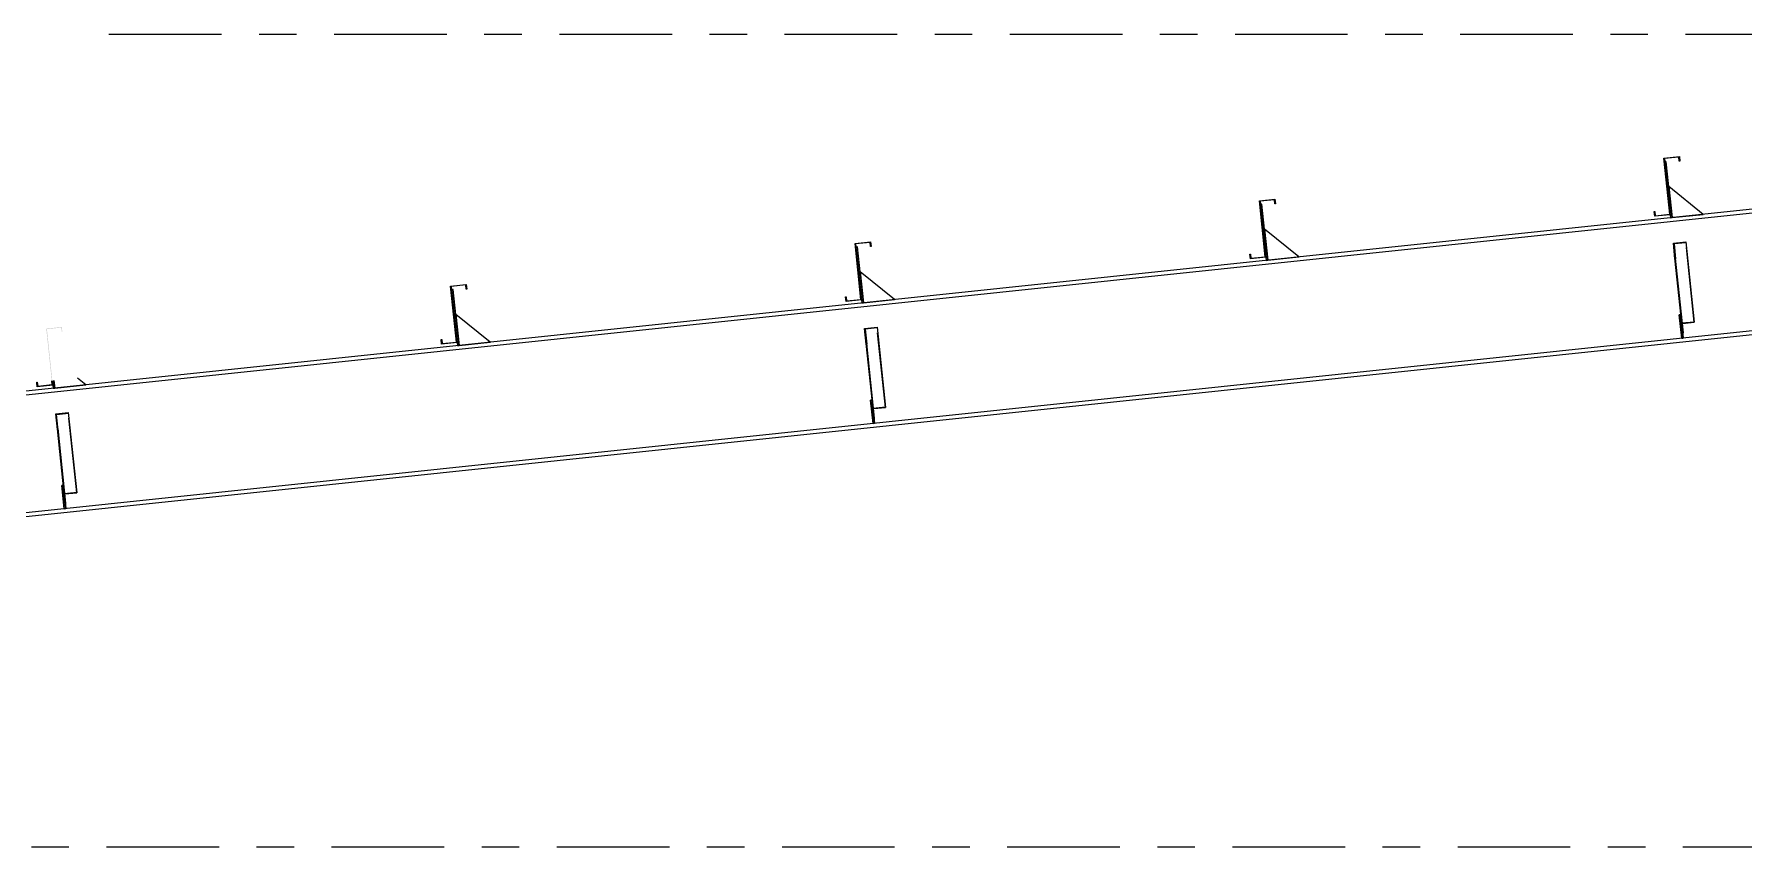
# Model space of a CAD drawing. Header units: millimetres. Extents: x -49 to 773, y -69 to 505.
# Drawn here: x 132.08 to 177.62, y 264.12 to 285.79 of the extents above; entities that cross this region are included whole.
import ezdxf

# ---------------------------------------------------------------- set-up
doc = ezdxf.new("R2010")
doc.units = ezdxf.units.MM
for name, pattern in [('XKITLINE00', [0]), ('XKITLINE02', [4, 2, -2]), ('XKITLINE03', [6, 3, -1, 1, -1])]:
    doc.linetypes.add(name, pattern=pattern)
doc.layers.add('Part', color=2, linetype='Continuous', lineweight=0)
doc.layers.add('S-grid', color=1, linetype='Continuous', lineweight=0)

# ---------------------------------------------------------------- blocks, each defined once
blk = doc.blocks.new('*A122')
at = {"layer": 'Part'}
blk.add_hatch(color=3, dxfattribs=at).paths.add_polyline_path([(132.651, 275.669), (132.983, 275.704), (132.985, 275.683), (132.67, 275.65), (132.712, 275.251), (132.696, 275.249)], flags=17)
blk = doc.blocks.new('*A123')
at = {"layer": 'Part'}
blk.add_hatch(color=3, dxfattribs=at).paths.add_polyline_path([(153.944, 280.21), (154.359, 280.254), (154.372, 280.13), (154.357, 280.128), (154.345, 280.237), (153.961, 280.197), (154.118, 278.704), (153.704, 278.66), (153.691, 278.784), (153.706, 278.786), (153.717, 278.676), (154.102, 278.717)], flags=17)
blk = doc.blocks.new('*A124')
at = {"layer": 'Part'}
blk.add_hatch(color=3, dxfattribs=at).paths.add_polyline_path([(153.944, 280.21), (154.359, 280.254), (154.372, 280.13), (154.357, 280.128), (154.345, 280.237), (153.961, 280.197), (154.118, 278.704), (153.704, 278.66), (153.691, 278.784), (153.706, 278.786), (153.717, 278.676), (154.102, 278.717)], flags=17)
blk = doc.blocks.new('*A125')
at = {"layer": 'Part'}
blk.add_hatch(color=3, dxfattribs=at).paths.add_polyline_path([(164.718, 281.347), (165.132, 281.39), (165.145, 281.266), (165.13, 281.264), (165.119, 281.374), (164.734, 281.333), (164.892, 279.84), (164.477, 279.796), (164.464, 279.92), (164.479, 279.922), (164.491, 279.813), (164.875, 279.853)], flags=17)
blk = doc.blocks.new('*A126')
at = {"layer": 'Part'}
blk.add_hatch(color=3, dxfattribs=at).paths.add_polyline_path([(164.718, 281.347), (165.132, 281.39), (165.145, 281.266), (165.13, 281.264), (165.119, 281.374), (164.734, 281.333), (164.892, 279.84), (164.477, 279.796), (164.464, 279.92), (164.479, 279.922), (164.491, 279.813), (164.875, 279.853)], flags=17)
blk = doc.blocks.new('*A127')
at = {"layer": 'Part'}
blk.add_hatch(color=3, dxfattribs=at).paths.add_polyline_path([(154.199, 277.941), (154.53, 277.976), (154.532, 277.955), (154.217, 277.922), (154.259, 277.523), (154.243, 277.522)], flags=17)
blk = doc.blocks.new('*A159')
at = {"layer": 'Part'}
blk.add_hatch(color=3, dxfattribs=at).paths.add_polyline_path([(132.397, 277.938), (132.811, 277.981), (132.825, 277.857), (132.81, 277.855), (132.798, 277.965), (132.414, 277.924), (132.571, 276.431), (132.157, 276.387), (132.144, 276.511), (132.159, 276.513), (132.17, 276.404), (132.555, 276.444)], flags=17)
blk = doc.blocks.new('*A160')
at = {"layer": 'Part'}
blk.add_hatch(color=3, dxfattribs=at).paths.add_polyline_path([(132.397, 277.938), (132.811, 277.981), (132.825, 277.857), (132.81, 277.855), (132.798, 277.965), (132.414, 277.924), (132.571, 276.431), (132.157, 276.387), (132.144, 276.511), (132.159, 276.513), (132.17, 276.404), (132.555, 276.444)], flags=17)
blk = doc.blocks.new('*A161')
at = {"layer": 'Part'}
blk.add_hatch(color=3, dxfattribs=at).paths.add_polyline_path([(143.171, 279.074), (143.585, 279.118), (143.598, 278.993), (143.583, 278.992), (143.572, 279.101), (143.187, 279.061), (143.345, 277.567), (142.93, 277.523), (142.917, 277.648), (142.932, 277.649), (142.944, 277.54), (143.328, 277.581)], flags=17)
blk = doc.blocks.new('*A162')
at = {"layer": 'Part'}
blk.add_hatch(color=3, dxfattribs=at).paths.add_polyline_path([(143.171, 279.074), (143.585, 279.118), (143.598, 278.993), (143.583, 278.992), (143.572, 279.101), (143.187, 279.061), (143.345, 277.567), (142.93, 277.523), (142.917, 277.648), (142.932, 277.649), (142.944, 277.54), (143.328, 277.581)], flags=17)
blk = doc.blocks.new('*A187')
at = {"layer": 'Part'}
blk.add_hatch(color=3, dxfattribs=at).paths.add_polyline_path([(175.491, 282.483), (175.906, 282.527), (175.919, 282.402), (175.904, 282.401), (175.892, 282.51), (175.508, 282.47), (175.665, 280.976), (175.251, 280.933), (175.238, 281.057), (175.253, 281.058), (175.264, 280.949), (175.649, 280.99)], flags=17)
blk = doc.blocks.new('*A188')
at = {"layer": 'Part'}
blk.add_hatch(color=3, dxfattribs=at).paths.add_polyline_path([(175.491, 282.483), (175.906, 282.527), (175.919, 282.402), (175.904, 282.401), (175.892, 282.51), (175.508, 282.47), (175.665, 280.976), (175.251, 280.933), (175.238, 281.057), (175.253, 281.058), (175.264, 280.949), (175.649, 280.99)], flags=17)
blk = doc.blocks.new('*A195')
at = {"layer": 'Part'}
blk.add_hatch(color=3, dxfattribs=at).paths.add_polyline_path([(175.746, 280.214), (176.077, 280.249), (176.079, 280.228), (175.765, 280.195), (175.807, 279.796), (175.79, 279.794)], flags=17)
blk = doc.blocks.new('*A733')
at = {"layer": 'S-grid', "color": 1, "linetype": 'XKITLINE03', "lineweight": 0}
blk.add_line((134.068, 285.788), (369.833, 285.788), dxfattribs=at)
blk = doc.blocks.new('*A734')
at = {"layer": 'S-grid', "color": 1, "linetype": 'XKITLINE03', "lineweight": 0}
blk.add_line((-10, 264.122), (369.833, 264.122), dxfattribs=at)
blk = doc.blocks.new('*A736')
at = {"layer": 'Part', "color": 2, "linetype": 'XKITLINE00', "lineweight": 0}
for p, q in [((186.667, 282.053), (114.45, 274.436)), ((186.679, 281.945), (114.462, 274.328)), ((186.676, 281.97), (186.679, 281.945)), ((187.006, 278.846), (122.476, 272.039)), ((187.006, 278.846), (187.017, 278.738)), ((187.017, 278.738), (122.487, 271.932)), ((122.145, 272.004), (114.788, 271.228)), ((122.156, 271.897), (114.8, 271.121))]:
    blk.add_line(p, q, dxfattribs=at)
at = {"layer": 'Part', "color": 7, "linetype": 'XKITLINE02', "lineweight": 0}
for p, q in [((186.667, 282.053), (186.676, 281.97)), ((186.679, 281.945), (187.006, 278.846)), ((114.45, 274.436), (114.8, 271.121)), ((122.476, 272.039), (122.145, 272.004)), ((122.487, 271.932), (122.156, 271.897))]:
    blk.add_line(p, q, dxfattribs=at)
blk = doc.blocks.new('*A806')
at = {"layer": 'Part', "color": 7, "linetype": 'XKITLINE02', "lineweight": 0}
for p, q in [((132.853, 273.762), (132.811, 273.758)), ((132.811, 273.758), (132.877, 273.136)), ((132.918, 273.141), (132.853, 273.762)), ((132.864, 273.261), (132.905, 273.265)), ((132.877, 273.136), (132.918, 273.141))]:
    blk.add_line(p, q, dxfattribs=at)
blk = doc.blocks.new('*A807')
at = {"layer": 'Part', "color": 2, "linetype": 'XKITLINE00', "lineweight": 0}
for p, q in [((132.811, 273.758), (132.853, 273.762)), ((132.877, 273.136), (132.811, 273.758)), ((132.88, 273.503), (132.918, 273.141))]:
    blk.add_line(p, q, dxfattribs=at)
at = {"layer": 'Part', "color": 7, "linetype": 'XKITLINE02', "lineweight": 0}
for p, q in [((132.853, 273.762), (132.88, 273.503)), ((132.864, 273.261), (132.905, 273.265)), ((132.918, 273.141), (132.877, 273.136))]:
    blk.add_line(p, q, dxfattribs=at)
blk = doc.blocks.new('*A808')
at = {"layer": 'Part', "color": 7, "linetype": 'XKITLINE02', "lineweight": 0}
for p, q in [((132.6, 276.551), (132.621, 276.352)), ((132.621, 276.352), (133.45, 276.44))]:
    blk.add_line(p, q, dxfattribs=at)
at = {"layer": 'Part', "color": 2, "linetype": 'XKITLINE00', "lineweight": 0}
blk.add_line((133.45, 276.44), (133.23, 276.618), dxfattribs=at)
blk = doc.blocks.new('*A809')
at = {"layer": 'Part', "color": 7, "linetype": 'XKITLINE02', "lineweight": 0}
for p, q in [((132.559, 276.547), (132.571, 276.431)), ((132.58, 276.348), (132.621, 276.352))]:
    blk.add_line(p, q, dxfattribs=at)
at = {"layer": 'Part', "color": 2, "linetype": 'XKITLINE00', "lineweight": 0}
for p, q in [((132.621, 276.352), (132.6, 276.551)), ((132.571, 276.431), (132.58, 276.348))]:
    blk.add_line(p, q, dxfattribs=at)
blk = doc.blocks.new('*A810')
at = {"layer": 'Part', "color": 7, "linetype": 'XKITLINE02', "lineweight": 0}
for p, q in [((132.903, 273.28), (132.651, 275.669)), ((132.92, 273.282), (132.67, 275.65)), ((133.209, 273.564), (132.983, 275.704)), ((132.876, 273.542), (133.207, 273.577)), ((132.894, 273.531), (133.209, 273.564)), ((132.903, 273.28), (132.92, 273.282))]:
    blk.add_line(p, q, dxfattribs=at)
blk = doc.blocks.new('*A811')
at = {"layer": 'Part', "color": 2, "linetype": 'XKITLINE00', "lineweight": 0}
for p, q in [((132.651, 275.669), (132.983, 275.704)), ((132.696, 275.249), (132.651, 275.669)), ((132.67, 275.65), (132.985, 275.683)), ((132.92, 273.282), (132.67, 275.65)), ((132.983, 275.704), (133.209, 273.564)), ((132.696, 275.249), (132.712, 275.251)), ((132.696, 275.249), (132.88, 273.503)), ((132.894, 273.531), (133.209, 273.564)), ((132.903, 273.28), (132.92, 273.282))]:
    blk.add_line(p, q, dxfattribs=at)
at = {"layer": 'Part', "color": 7, "linetype": 'XKITLINE02', "lineweight": 0}
for p, q in [((132.876, 273.542), (133.207, 273.577)), ((132.88, 273.503), (132.903, 273.28))]:
    blk.add_line(p, q, dxfattribs=at)
blk = doc.blocks.new('*A812')
at = {"layer": 'Part', "color": 2, "linetype": 'XKITLINE00', "lineweight": 0}
blk.add_line((144.224, 277.576), (143.307, 278.317), dxfattribs=at)
at = {"layer": 'Part', "color": 7, "linetype": 'XKITLINE02', "lineweight": 0}
for p, q in [((143.307, 278.317), (143.395, 277.489)), ((143.395, 277.489), (144.224, 277.576))]:
    blk.add_line(p, q, dxfattribs=at)
blk = doc.blocks.new('*A813')
at = {"layer": 'Part', "color": 2, "linetype": 'XKITLINE00', "lineweight": 0}
for p, q in [((143.237, 278.98), (143.196, 278.976)), ((143.395, 277.489), (143.237, 278.98)), ((143.345, 277.567), (143.353, 277.484))]:
    blk.add_line(p, q, dxfattribs=at)
at = {"layer": 'Part', "color": 7, "linetype": 'XKITLINE02', "lineweight": 0}
for p, q in [((143.196, 278.976), (143.345, 277.567)), ((143.353, 277.484), (143.395, 277.489))]:
    blk.add_line(p, q, dxfattribs=at)
blk = doc.blocks.new('*A816')
at = {"layer": 'Part', "color": 2, "linetype": 'XKITLINE00', "lineweight": 0}
for p, q in [((153.944, 280.21), (154.359, 280.254)), ((154.102, 278.717), (153.944, 280.21)), ((154.345, 280.237), (153.961, 280.197)), ((153.961, 280.197), (154.118, 278.704)), ((154.357, 280.128), (154.345, 280.237)), ((154.372, 280.13), (154.357, 280.128)), ((154.359, 280.254), (154.372, 280.13)), ((153.691, 278.784), (153.706, 278.786)), ((153.704, 278.66), (153.691, 278.784)), ((153.706, 278.786), (153.717, 278.676)), ((154.118, 278.704), (153.704, 278.66)), ((153.717, 278.676), (154.102, 278.717))]:
    blk.add_line(p, q, dxfattribs=at)
blk = doc.blocks.new('*A817')
at = {"layer": 'Part', "color": 2, "linetype": 'XKITLINE00', "lineweight": 0}
for p, q in [((153.944, 280.21), (154.359, 280.254)), ((154.102, 278.717), (153.944, 280.21)), ((154.345, 280.237), (153.961, 280.197)), ((153.961, 280.197), (154.118, 278.704)), ((154.357, 280.128), (154.345, 280.237)), ((154.372, 280.13), (154.357, 280.128)), ((154.359, 280.254), (154.372, 280.13)), ((153.691, 278.784), (153.706, 278.786)), ((153.704, 278.66), (153.691, 278.784)), ((153.706, 278.786), (153.717, 278.676)), ((154.118, 278.704), (153.704, 278.66)), ((153.717, 278.676), (154.102, 278.717))]:
    blk.add_line(p, q, dxfattribs=at)
blk = doc.blocks.new('*A818')
at = {"layer": 'Part', "color": 2, "linetype": 'XKITLINE00', "lineweight": 0}
for p, q in [((164.718, 281.347), (165.132, 281.39)), ((164.875, 279.853), (164.718, 281.347)), ((165.119, 281.374), (164.734, 281.333)), ((164.734, 281.333), (164.892, 279.84)), ((165.13, 281.264), (165.119, 281.374)), ((165.145, 281.266), (165.13, 281.264)), ((165.132, 281.39), (165.145, 281.266)), ((164.464, 279.92), (164.479, 279.922)), ((164.477, 279.796), (164.464, 279.92)), ((164.892, 279.84), (164.477, 279.796)), ((164.479, 279.922), (164.491, 279.813)), ((164.491, 279.813), (164.875, 279.853))]:
    blk.add_line(p, q, dxfattribs=at)
blk = doc.blocks.new('*A819')
at = {"layer": 'Part', "color": 2, "linetype": 'XKITLINE00', "lineweight": 0}
for p, q in [((164.718, 281.347), (165.132, 281.39)), ((164.875, 279.853), (164.718, 281.347)), ((165.119, 281.374), (164.734, 281.333)), ((164.734, 281.333), (164.892, 279.84)), ((165.13, 281.264), (165.119, 281.374)), ((165.145, 281.266), (165.13, 281.264)), ((165.132, 281.39), (165.145, 281.266)), ((164.464, 279.92), (164.479, 279.922)), ((164.477, 279.796), (164.464, 279.92)), ((164.892, 279.84), (164.477, 279.796)), ((164.479, 279.922), (164.491, 279.813)), ((164.491, 279.813), (164.875, 279.853))]:
    blk.add_line(p, q, dxfattribs=at)
blk = doc.blocks.new('*A820')
at = {"layer": 'Part', "color": 2, "linetype": 'XKITLINE00', "lineweight": 0}
for p, q in [((154.199, 277.941), (154.53, 277.976)), ((154.243, 277.522), (154.199, 277.941)), ((154.532, 277.955), (154.217, 277.922)), ((154.217, 277.922), (154.259, 277.523)), ((154.53, 277.976), (154.756, 275.837)), ((154.259, 277.523), (154.243, 277.522)), ((154.243, 277.522), (154.427, 275.775)), ((154.467, 275.555), (154.259, 277.523)), ((154.441, 275.804), (154.756, 275.837)), ((154.451, 275.553), (154.467, 275.555))]:
    blk.add_line(p, q, dxfattribs=at)
at = {"layer": 'Part', "color": 7, "linetype": 'XKITLINE02', "lineweight": 0}
for p, q in [((154.423, 275.815), (154.754, 275.85)), ((154.427, 275.775), (154.451, 275.553))]:
    blk.add_line(p, q, dxfattribs=at)
blk = doc.blocks.new('*A821')
at = {"layer": 'Part', "color": 7, "linetype": 'XKITLINE02', "lineweight": 0}
for p, q in [((154.451, 275.553), (154.199, 277.941)), ((154.467, 275.555), (154.217, 277.922)), ((154.756, 275.837), (154.53, 277.976)), ((154.423, 275.815), (154.754, 275.85)), ((154.441, 275.804), (154.756, 275.837)), ((154.451, 275.553), (154.467, 275.555))]:
    blk.add_line(p, q, dxfattribs=at)
blk = doc.blocks.new('*A822')
at = {"layer": 'Part', "color": 2, "linetype": 'XKITLINE00', "lineweight": 0}
for p, q in [((154.011, 280.117), (153.97, 280.112)), ((154.168, 278.625), (154.011, 280.117)), ((154.118, 278.704), (154.127, 278.621))]:
    blk.add_line(p, q, dxfattribs=at)
at = {"layer": 'Part', "color": 7, "linetype": 'XKITLINE02', "lineweight": 0}
for p, q in [((153.97, 280.112), (154.118, 278.704)), ((154.127, 278.621), (154.168, 278.625))]:
    blk.add_line(p, q, dxfattribs=at)
blk = doc.blocks.new('*A823')
at = {"layer": 'Part', "color": 2, "linetype": 'XKITLINE00', "lineweight": 0}
blk.add_line((154.997, 278.712), (154.081, 279.454), dxfattribs=at)
at = {"layer": 'Part', "color": 7, "linetype": 'XKITLINE02', "lineweight": 0}
for p, q in [((154.081, 279.454), (154.168, 278.625)), ((154.168, 278.625), (154.997, 278.712))]:
    blk.add_line(p, q, dxfattribs=at)
blk = doc.blocks.new('*A824')
at = {"layer": 'Part', "color": 2, "linetype": 'XKITLINE00', "lineweight": 0}
for p, q in [((154.358, 276.031), (154.4, 276.035)), ((154.424, 275.409), (154.358, 276.031)), ((154.427, 275.775), (154.465, 275.413))]:
    blk.add_line(p, q, dxfattribs=at)
at = {"layer": 'Part', "color": 7, "linetype": 'XKITLINE02', "lineweight": 0}
for p, q in [((154.4, 276.035), (154.427, 275.775)), ((154.411, 275.533), (154.452, 275.538)), ((154.465, 275.413), (154.424, 275.409))]:
    blk.add_line(p, q, dxfattribs=at)
blk = doc.blocks.new('*A825')
at = {"layer": 'Part', "color": 7, "linetype": 'XKITLINE02', "lineweight": 0}
for p, q in [((154.4, 276.035), (154.358, 276.031)), ((154.358, 276.031), (154.424, 275.409)), ((154.465, 275.413), (154.4, 276.035)), ((154.411, 275.533), (154.452, 275.538)), ((154.424, 275.409), (154.465, 275.413))]:
    blk.add_line(p, q, dxfattribs=at)
blk = doc.blocks.new('*A826')
at = {"layer": 'Part', "color": 2, "linetype": 'XKITLINE00', "lineweight": 0}
for p, q in [((164.785, 281.253), (164.743, 281.249)), ((164.942, 279.761), (164.785, 281.253)), ((164.892, 279.84), (164.901, 279.757))]:
    blk.add_line(p, q, dxfattribs=at)
at = {"layer": 'Part', "color": 7, "linetype": 'XKITLINE02', "lineweight": 0}
for p, q in [((164.743, 281.249), (164.892, 279.84)), ((164.901, 279.757), (164.942, 279.761))]:
    blk.add_line(p, q, dxfattribs=at)
blk = doc.blocks.new('*A827')
at = {"layer": 'Part', "color": 2, "linetype": 'XKITLINE00', "lineweight": 0}
blk.add_line((165.771, 279.849), (164.855, 280.59), dxfattribs=at)
at = {"layer": 'Part', "color": 7, "linetype": 'XKITLINE02', "lineweight": 0}
for p, q in [((164.855, 280.59), (164.942, 279.761)), ((164.942, 279.761), (165.771, 279.849))]:
    blk.add_line(p, q, dxfattribs=at)
blk = doc.blocks.new('*A909')
at = {"layer": 'Part', "color": 2, "linetype": 'XKITLINE00', "lineweight": 0}
for p, q in [((132.144, 276.511), (132.159, 276.513)), ((132.144, 276.503), (132.144, 276.511)), ((132.157, 276.387), (132.144, 276.503)), ((132.159, 276.513), (132.159, 276.505)), ((132.159, 276.505), (132.17, 276.404)), ((132.555, 276.444), (132.544, 276.545)), ((132.559, 276.547), (132.571, 276.431)), ((132.571, 276.431), (132.157, 276.387)), ((132.17, 276.404), (132.555, 276.444))]:
    blk.add_line(p, q, dxfattribs=at)
blk = doc.blocks.new('*A910')
at = {"layer": 'Part', "color": 2, "linetype": 'XKITLINE00', "lineweight": 0}
for p, q in [((132.144, 276.511), (132.159, 276.513)), ((132.144, 276.503), (132.144, 276.511)), ((132.157, 276.387), (132.144, 276.503)), ((132.159, 276.513), (132.159, 276.505)), ((132.159, 276.505), (132.17, 276.404)), ((132.555, 276.444), (132.544, 276.545)), ((132.559, 276.547), (132.571, 276.431)), ((132.571, 276.431), (132.157, 276.387)), ((132.17, 276.404), (132.555, 276.444))]:
    blk.add_line(p, q, dxfattribs=at)
blk = doc.blocks.new('*A911')
at = {"layer": 'Part', "color": 2, "linetype": 'XKITLINE00', "lineweight": 0}
for p, q in [((143.171, 279.074), (143.585, 279.118)), ((143.328, 277.581), (143.171, 279.074)), ((143.572, 279.101), (143.187, 279.061)), ((143.187, 279.061), (143.345, 277.567)), ((143.583, 278.992), (143.572, 279.101)), ((143.598, 278.993), (143.583, 278.992)), ((143.585, 279.118), (143.598, 278.993)), ((142.917, 277.648), (142.932, 277.649)), ((142.93, 277.523), (142.917, 277.648)), ((143.345, 277.567), (142.93, 277.523)), ((142.932, 277.649), (142.944, 277.54)), ((142.944, 277.54), (143.328, 277.581))]:
    blk.add_line(p, q, dxfattribs=at)
blk = doc.blocks.new('*A912')
at = {"layer": 'Part', "color": 2, "linetype": 'XKITLINE00', "lineweight": 0}
for p, q in [((143.171, 279.074), (143.585, 279.118)), ((143.328, 277.581), (143.171, 279.074)), ((143.572, 279.101), (143.187, 279.061)), ((143.187, 279.061), (143.345, 277.567)), ((143.583, 278.992), (143.572, 279.101)), ((143.598, 278.993), (143.583, 278.992)), ((143.585, 279.118), (143.598, 278.993)), ((142.917, 277.648), (142.932, 277.649)), ((142.93, 277.523), (142.917, 277.648)), ((143.345, 277.567), (142.93, 277.523)), ((142.932, 277.649), (142.944, 277.54)), ((142.944, 277.54), (143.328, 277.581))]:
    blk.add_line(p, q, dxfattribs=at)
blk = doc.blocks.new('*A1044')
at = {"layer": 'Part', "color": 2, "linetype": 'XKITLINE00', "lineweight": 0}
for p, q in [((175.491, 282.483), (175.906, 282.527)), ((175.649, 280.99), (175.491, 282.483)), ((175.892, 282.51), (175.508, 282.47)), ((175.508, 282.47), (175.665, 280.976)), ((175.904, 282.401), (175.892, 282.51)), ((175.919, 282.402), (175.904, 282.401)), ((175.906, 282.527), (175.919, 282.402)), ((175.238, 281.057), (175.253, 281.058)), ((175.251, 280.933), (175.238, 281.057)), ((175.253, 281.058), (175.264, 280.949)), ((175.665, 280.976), (175.251, 280.933)), ((175.264, 280.949), (175.649, 280.99))]:
    blk.add_line(p, q, dxfattribs=at)
blk = doc.blocks.new('*A1045')
at = {"layer": 'Part', "color": 2, "linetype": 'XKITLINE00', "lineweight": 0}
for p, q in [((175.491, 282.483), (175.906, 282.527)), ((175.649, 280.99), (175.491, 282.483)), ((175.892, 282.51), (175.508, 282.47)), ((175.508, 282.47), (175.665, 280.976)), ((175.904, 282.401), (175.892, 282.51)), ((175.919, 282.402), (175.904, 282.401)), ((175.906, 282.527), (175.919, 282.402)), ((175.238, 281.057), (175.253, 281.058)), ((175.251, 280.933), (175.238, 281.057)), ((175.253, 281.058), (175.264, 280.949)), ((175.665, 280.976), (175.251, 280.933)), ((175.264, 280.949), (175.649, 280.99))]:
    blk.add_line(p, q, dxfattribs=at)
blk = doc.blocks.new('*A1052')
at = {"layer": 'Part', "color": 7, "linetype": 'XKITLINE02', "lineweight": 0}
for p, q in [((175.947, 278.308), (175.905, 278.303)), ((175.905, 278.303), (175.971, 277.682)), ((176.012, 277.686), (175.947, 278.308)), ((175.958, 277.806), (175.999, 277.81)), ((175.971, 277.682), (176.012, 277.686))]:
    blk.add_line(p, q, dxfattribs=at)
blk = doc.blocks.new('*A1053')
at = {"layer": 'Part', "color": 2, "linetype": 'XKITLINE00', "lineweight": 0}
for p, q in [((175.905, 278.303), (175.947, 278.308)), ((175.971, 277.682), (175.905, 278.303)), ((175.974, 278.048), (176.012, 277.686))]:
    blk.add_line(p, q, dxfattribs=at)
at = {"layer": 'Part', "color": 7, "linetype": 'XKITLINE02', "lineweight": 0}
for p, q in [((175.947, 278.308), (175.974, 278.048)), ((175.958, 277.806), (175.999, 277.81)), ((176.012, 277.686), (175.971, 277.682))]:
    blk.add_line(p, q, dxfattribs=at)
blk = doc.blocks.new('*A1054')
at = {"layer": 'Part', "color": 2, "linetype": 'XKITLINE00', "lineweight": 0}
blk.add_line((176.544, 280.985), (175.628, 281.726), dxfattribs=at)
at = {"layer": 'Part', "color": 7, "linetype": 'XKITLINE02', "lineweight": 0}
for p, q in [((175.628, 281.726), (175.716, 280.898)), ((175.716, 280.898), (176.544, 280.985))]:
    blk.add_line(p, q, dxfattribs=at)
blk = doc.blocks.new('*A1055')
at = {"layer": 'Part', "color": 2, "linetype": 'XKITLINE00', "lineweight": 0}
for p, q in [((175.558, 282.389), (175.517, 282.385)), ((175.716, 280.898), (175.558, 282.389)), ((175.665, 280.976), (175.674, 280.893))]:
    blk.add_line(p, q, dxfattribs=at)
at = {"layer": 'Part', "color": 7, "linetype": 'XKITLINE02', "lineweight": 0}
for p, q in [((175.517, 282.385), (175.665, 280.976)), ((175.674, 280.893), (175.716, 280.898))]:
    blk.add_line(p, q, dxfattribs=at)
blk = doc.blocks.new('*A1056')
at = {"layer": 'Part', "color": 7, "linetype": 'XKITLINE02', "lineweight": 0}
for p, q in [((175.998, 277.826), (175.746, 280.214)), ((176.014, 277.828), (175.765, 280.195)), ((176.303, 278.11), (176.077, 280.249)), ((175.97, 278.088), (176.302, 278.123)), ((175.988, 278.076), (176.303, 278.11)), ((175.998, 277.826), (176.014, 277.828))]:
    blk.add_line(p, q, dxfattribs=at)
blk = doc.blocks.new('*A1057')
at = {"layer": 'Part', "color": 2, "linetype": 'XKITLINE00', "lineweight": 0}
for p, q in [((175.746, 280.214), (176.077, 280.249)), ((175.79, 279.794), (175.746, 280.214)), ((176.079, 280.228), (175.765, 280.195)), ((175.765, 280.195), (175.807, 279.796)), ((176.077, 280.249), (176.303, 278.11)), ((175.807, 279.796), (175.79, 279.794)), ((175.79, 279.794), (175.974, 278.048)), ((176.014, 277.828), (175.807, 279.796)), ((175.988, 278.076), (176.303, 278.11)), ((175.998, 277.826), (176.014, 277.828))]:
    blk.add_line(p, q, dxfattribs=at)
at = {"layer": 'Part', "color": 7, "linetype": 'XKITLINE02', "lineweight": 0}
for p, q in [((175.97, 278.088), (176.302, 278.123)), ((175.974, 278.048), (175.998, 277.826))]:
    blk.add_line(p, q, dxfattribs=at)

msp = doc.modelspace()

# ---------------------------------------------------------------- block references
at = {"lineweight": 0}
for name in ['*A733', '*A187', '*A188', '*A1044', '*A1045', '*A736', '*A1055', '*A1054', '*A125', '*A126', '*A818', '*A819', '*A826', '*A827', '*A123', '*A124', '*A816', '*A817', '*A195', '*A1056', '*A1057', '*A822', '*A823', '*A161', '*A162', '*A911', '*A912', '*A813', '*A812', '*A1052', '*A1053', '*A159', '*A160', '*A127', '*A820', '*A821', '*A909', '*A910', '*A809', '*A808', '*A824', '*A825', '*A122', '*A810', '*A811', '*A806', '*A807', '*A734']:
    msp.add_blockref(name, (0, 0), dxfattribs=at)

doc.saveas('drawing.dxf')
